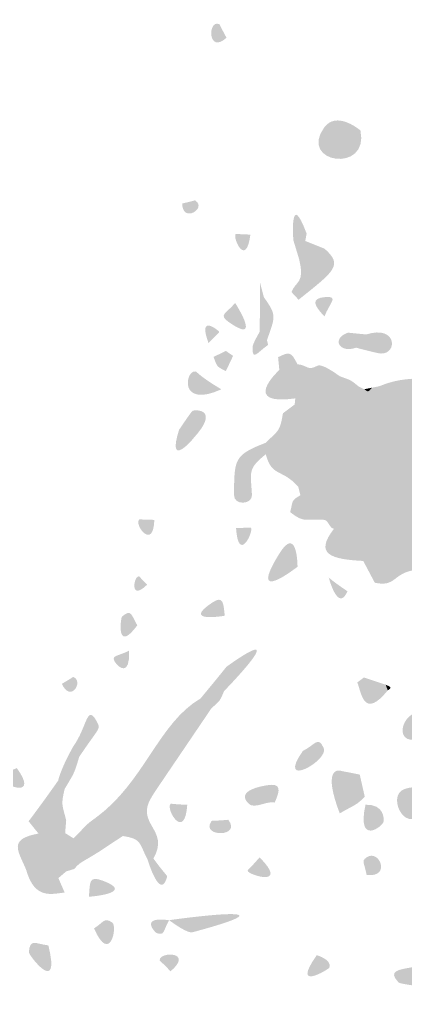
# Model space of a CAD drawing. Header units: millimetres. Extents: x 1296 to 1509, y 27 to 134.
# Drawn here: x 1327.46 to 1335.34, y 61.76 to 81.72 of the extents above; entities that cross this region are included whole.
import ezdxf

# ---------------------------------------------------------------- set-up
doc = ezdxf.new("R2010")
doc.units = ezdxf.units.MM

msp = doc.modelspace()

# ---------------------------------------------------------------- hatches: boundary and pattern name
at = {"true_color": 0x080808, "transparency": 33554687}
h = msp.add_hatch(color=18, dxfattribs=at)
edge = h.paths.add_edge_path(flags=0)
edge.add_spline(control_points=[(1331.686, 81.35), (1331.304, 81.001), (1331.298, 81.721), (1331.532, 81.629), (1331.556, 81.62), (1331.532, 81.629), (1331.686, 81.35)], knot_values=[0, 0, 0, 0, 1, 1, 1, 2, 2, 2, 2], degree=3, periodic=1)
h = msp.add_hatch(color=18, dxfattribs=at)
edge = h.paths.add_edge_path(flags=0)
edge.add_spline(control_points=[(1334.419, 79.457), (1334.607, 78.573), (1333.15, 78.785), (1333.676, 79.514), (1333.925, 79.86), (1334.372, 79.495), (1334.419, 79.457)], knot_values=[0, 0, 0, 0, 1, 1, 1, 2, 2, 2, 2], degree=3, periodic=1)
h = msp.add_hatch(color=18, dxfattribs=at)
edge = h.paths.add_edge_path(flags=0)
edge.add_spline(control_points=[(1333.32, 77.352), (1333.32, 77.352), (1333.051, 77.213), (1333.051, 77.213), (1333.045, 77.237), (1332.974, 78.282), (1333.32, 77.352)], knot_values=[0, 0, 0, 0, 1, 1, 1, 2, 2, 2, 2], degree=3, periodic=1)
h = msp.add_hatch(color=18, dxfattribs=at)
edge = h.paths.add_edge_path(flags=0)
edge.add_spline(control_points=[(1330.782, 77.967), (1331.052, 78.025), (1331.034, 78.037), (1331.052, 78.025), (1331.289, 77.863), (1330.782, 77.557), (1330.782, 77.967)], knot_values=[0, 0, 0, 0, 1, 1, 1, 2, 2, 2, 2], degree=3, periodic=1)
h = msp.add_hatch(color=18, dxfattribs=at)
edge = h.paths.add_edge_path(flags=0)
edge.add_spline(control_points=[(1332.173, 77.331), (1332.086, 76.643), (1331.806, 77.268), (1331.872, 77.345), (1331.872, 77.345), (1332.173, 77.331), (1332.173, 77.331)], knot_values=[0, 0, 0, 0, 1, 1, 1, 2, 2, 2, 2], degree=3, periodic=1)
for points in [[(1333.32, 77.352), (1333.293, 77.201), (1333.17, 76.822), (1333.051, 77.213)], [(1334.165, 75.33), (1334.538, 75.293), (1334.33, 75.023)]]:
    msp.add_hatch(color=18, dxfattribs=at).paths.add_polyline_path(points, flags=0)
h = msp.add_hatch(color=18, dxfattribs=at)
edge = h.paths.add_edge_path(flags=0)
edge.add_spline(control_points=[(1333.293, 77.201), (1333.293, 77.201), (1333.688, 77.043), (1333.688, 77.043), (1333.434, 76.857), (1333.468, 76.842), (1333.17, 76.822), (1333.17, 76.822), (1333.293, 77.201), (1333.293, 77.201)], knot_values=[0, 0, 0, 0, 1, 1, 1, 2, 2, 2, 3, 3, 3, 3], degree=3, periodic=1)
h = msp.add_hatch(color=18, dxfattribs=at)
edge = h.paths.add_edge_path(flags=0)
edge.add_spline(control_points=[(1333.688, 77.043), (1334.069, 76.705), (1333.887, 76.588), (1333.157, 76.002), (1333.157, 76.002), (1333.011, 76.159), (1333.011, 76.159), (1333.098, 76.386), (1333.289, 76.334), (1333.17, 76.822), (1333.468, 76.842), (1333.434, 76.857), (1333.688, 77.043)], knot_values=[0, 0, 0, 0, 1, 1, 1, 2, 2, 2, 3, 3, 3, 4, 4, 4, 4], degree=3, periodic=1)
h = msp.add_hatch(color=18, dxfattribs=at)
edge = h.paths.add_edge_path(flags=0)
edge.add_spline(control_points=[(1347.829, 76.618), (1347.823, 76.001), (1347.755, 75.993), (1347.199, 75.785), (1347.175, 75.801), (1346.252, 76.283), (1346.954, 75.531), (1346.954, 75.531), (1346.834, 75.13), (1346.834, 75.13), (1346.539, 75.137), (1344.849, 75.181), (1343.238, 74.333), (1342.475, 74.108), (1342.488, 74.134), (1341.784, 73.774), (1341.29, 73.68), (1341.258, 73.742), (1340.939, 73.325), (1340.777, 73.173), (1340.796, 73.201), (1340.575, 73.1), (1339.12, 73.233), (1339.1, 73.149), (1339.073, 73.031), (1338.967, 72.583), (1339.111, 72.535), (1338.774, 72.216), (1338.51, 72.234), (1338.53, 72.241), (1338.277, 72.343), (1338.251, 72.846), (1338.349, 72.844), (1338.321, 72.875), (1338.288, 72.913), (1338.229, 72.98), (1337.769, 72.595), (1337.186, 72.41), (1336.665, 71.488), (1336.599, 71.37), (1336.282, 70.66), (1336.259, 70.618), (1335.5, 70.481), (1335.071, 70.403), (1335.145, 70.136), (1334.712, 70.225), (1334.712, 70.225), (1334.476, 70.67), (1334.476, 70.67), (1334.406, 71.216), (1334.465, 71.218), (1334.179, 71.687), (1334.179, 71.687), (1334.216, 72.028), (1334.216, 72.028), (1334.466, 72.933), (1333.981, 72.89), (1333.959, 73.829), (1334.206, 73.627), (1334.184, 73.636), (1334.513, 73.616), (1334.513, 73.616), (1334.795, 74.234), (1334.795, 74.234), (1335.665, 74.602), (1336.056, 74.078), (1336.342, 75.003), (1336.659, 76.032), (1338.563, 73.735), (1339.737, 75.08), (1341.366, 75.896), (1341.501, 75.753), (1341.543, 75.767), (1342.61, 75.665), (1342.727, 76.186), (1342.774, 76.339), (1342.774, 76.339), (1343.056, 76.505), (1343.056, 76.505), (1343.092, 76.51), (1344.612, 76.682), (1343.29, 76.102), (1342.243, 75.643), (1343.972, 75.871), (1344.033, 75.88), (1344.385, 75.824), (1344.366, 75.825), (1344.702, 75.922), (1344.702, 75.922), (1345.043, 76.158), (1345.043, 76.158), (1345.043, 76.158), (1345.193, 76.184), (1345.193, 76.184), (1345.891, 76.582), (1345.903, 76.454), (1346.676, 76.512), (1347.277, 76.453), (1347.246, 76.478), (1347.829, 76.618)], knot_values=[0, 0, 0, 0, 1, 1, 1, 2, 2, 2, 3, 3, 3, 4, 4, 4, 5, 5, 5, 6, 6, 6, 7, 7, 7, 8, 8, 8, 9, 9, 9, 10, 10, 10, 11, 11, 11, 12, 12, 12, 13, 13, 13, 14, 14, 14, 15, 15, 15, 16, 16, 16, 17, 17, 17, 18, 18, 18, 19, 19, 19, 20, 20, 20, 21, 21, 21, 22, 22, 22, 23, 23, 23, 24, 24, 24, 25, 25, 25, 26, 26, 26, 27, 27, 27, 28, 28, 28, 29, 29, 29, 30, 30, 30, 31, 31, 31, 32, 32, 32, 33, 33, 33, 33], degree=3, periodic=1)
h = msp.add_hatch(color=18, dxfattribs=at)
edge = h.paths.add_edge_path(flags=0)
edge.add_spline(control_points=[(1332.37, 76.351), (1332.37, 76.351), (1332.448, 76.054), (1332.448, 76.054), (1332.724, 75.667), (1332.673, 75.654), (1332.511, 75.174), (1332.511, 75.174), (1332.364, 75.35), (1332.364, 75.35), (1332.364, 75.35), (1332.37, 76.351), (1332.37, 76.351)], knot_values=[0, 0, 0, 0, 1, 1, 1, 2, 2, 2, 3, 3, 3, 4, 4, 4, 4], degree=3, periodic=1)
h = msp.add_hatch(color=18, dxfattribs=at)
edge = h.paths.add_edge_path(flags=0)
edge.add_spline(control_points=[(1333.685, 75.66), (1333.469, 75.888), (1333.399, 76.03), (1333.696, 76.056), (1333.996, 76.082), (1333.785, 75.935), (1333.685, 75.66)], knot_values=[0, 0, 0, 0, 1, 1, 1, 2, 2, 2, 2], degree=3, periodic=1)
h = msp.add_hatch(color=18, dxfattribs=at)
edge = h.paths.add_edge_path(flags=0)
edge.add_spline(control_points=[(1331.861, 75.937), (1331.879, 75.909), (1332.425, 75.058), (1331.728, 75.549), (1331.512, 75.701), (1331.687, 75.721), (1331.861, 75.937)], knot_values=[0, 0, 0, 0, 1, 1, 1, 2, 2, 2, 2], degree=3, periodic=1)
h = msp.add_hatch(color=18, dxfattribs=at)
edge = h.paths.add_edge_path(flags=0)
edge.add_spline(control_points=[(1331.32, 75.117), (1331.087, 75.733), (1331.523, 75.373), (1331.533, 75.35), (1331.543, 75.326), (1331.533, 75.35), (1331.32, 75.117)], knot_values=[0, 0, 0, 0, 1, 1, 1, 2, 2, 2, 2], degree=3, periodic=1)
h = msp.add_hatch(color=18, dxfattribs=at)
edge = h.paths.add_edge_path(flags=0)
edge.add_spline(control_points=[(1334.538, 75.293), (1335.169, 75.496), (1335.181, 74.886), (1334.833, 74.904), (1334.759, 74.908), (1334.37, 75.013), (1334.33, 75.023), (1334.33, 75.023), (1334.538, 75.293), (1334.538, 75.293)], knot_values=[0, 0, 0, 0, 1, 1, 1, 2, 2, 2, 3, 3, 3, 3], degree=3, periodic=1)
h = msp.add_hatch(color=18, dxfattribs=at)
edge = h.paths.add_edge_path(flags=0)
edge.add_spline(control_points=[(1332.364, 75.35), (1332.364, 75.35), (1332.511, 75.174), (1332.511, 75.174), (1332.511, 75.174), (1332.535, 75.08), (1332.535, 75.08), (1332.326, 74.939), (1332.213, 74.74), (1332.216, 75.017), (1332.216, 75.046), (1332.217, 75.098), (1332.364, 75.35)], knot_values=[0, 0, 0, 0, 1, 1, 1, 2, 2, 2, 3, 3, 3, 4, 4, 4, 4], degree=3, periodic=1)
h = msp.add_hatch(color=18, dxfattribs=at)
edge = h.paths.add_edge_path(flags=0)
edge.add_spline(control_points=[(1334.165, 75.33), (1334.165, 75.33), (1334.33, 75.023), (1334.33, 75.023), (1333.984, 74.9), (1333.819, 75.211), (1334.165, 75.33)], knot_values=[0, 0, 0, 0, 1, 1, 1, 2, 2, 2, 2], degree=3, periodic=1)
h = msp.add_hatch(color=18, dxfattribs=at)
edge = h.paths.add_edge_path(flags=0)
edge.add_spline(control_points=[(1331.672, 74.957), (1331.672, 74.957), (1331.82, 74.857), (1331.82, 74.857), (1331.82, 74.857), (1331.672, 74.544), (1331.672, 74.544), (1331.475, 74.644), (1331.497, 74.639), (1331.421, 74.835), (1331.421, 74.835), (1331.672, 74.957), (1331.672, 74.957)], knot_values=[0, 0, 0, 0, 1, 1, 1, 2, 2, 2, 3, 3, 3, 4, 4, 4, 4], degree=3, periodic=1)
h = msp.add_hatch(color=18, dxfattribs=at)
edge = h.paths.add_edge_path(flags=0)
edge.add_spline(control_points=[(1332.739, 74.83), (1332.979, 74.951), (1333.008, 74.933), (1333.133, 74.685), (1332.949, 74.569), (1332.976, 74.522), (1332.763, 74.568), (1332.763, 74.568), (1332.739, 74.83), (1332.739, 74.83)], knot_values=[0, 0, 0, 0, 1, 1, 1, 2, 2, 2, 3, 3, 3, 3], degree=3, periodic=1)
h = msp.add_hatch(color=18, dxfattribs=at)
edge = h.paths.add_edge_path(flags=0)
edge.add_spline(control_points=[(1333.133, 74.685), (1333.343, 74.666), (1333.33, 74.547), (1333.53, 74.649), (1333.567, 74.668), (1333.634, 74.702), (1333.999, 74.44), (1333.999, 74.44), (1333.897, 74.283), (1333.897, 74.283), (1333.897, 74.283), (1333.516, 74.147), (1333.516, 74.147), (1333.516, 74.147), (1333.089, 73.988), (1333.089, 73.988), (1331.979, 73.832), (1332.724, 74.531), (1332.763, 74.568), (1332.976, 74.522), (1332.949, 74.569), (1333.133, 74.685)], knot_values=[0, 0, 0, 0, 1, 1, 1, 2, 2, 2, 3, 3, 3, 4, 4, 4, 5, 5, 5, 6, 6, 6, 7, 7, 7, 7], degree=3, periodic=1)
h = msp.add_hatch(color=18, dxfattribs=at)
edge = h.paths.add_edge_path(flags=0)
edge.add_spline(control_points=[(1331.58, 74.173), (1330.707, 73.776), (1330.844, 74.565), (1331.048, 74.538), (1331.099, 74.532), (1331.063, 74.483), (1331.58, 74.173)], knot_values=[0, 0, 0, 0, 1, 1, 1, 2, 2, 2, 2], degree=3, periodic=1)
h = msp.add_hatch(color=18, dxfattribs=at)
edge = h.paths.add_edge_path(flags=0)
edge.add_spline(control_points=[(1333.897, 74.283), (1333.897, 74.283), (1333.959, 73.829), (1333.959, 73.829), (1333.981, 72.89), (1334.466, 72.933), (1334.216, 72.028), (1333.991, 72.273), (1333.947, 72.259), (1334.019, 72.556), (1334.059, 72.72), (1333.989, 72.68), (1333.846, 72.648), (1332.811, 72.416), (1333.94, 71.892), (1334.179, 71.687), (1333.937, 71.309), (1333.895, 71.36), (1333.878, 71.326), (1333.788, 71.334), (1333.767, 71.501), (1333.678, 71.509), (1333.304, 71.542), (1333.29, 71.426), (1332.985, 71.666), (1333.032, 71.749), (1333.042, 71.721), (1333.097, 71.819), (1333.106, 71.834), (1333.097, 71.819), (1333.194, 72.011), (1333.194, 72.011), (1333.15, 72.185), (1333.15, 72.185), (1332.809, 72.566), (1332.617, 72.371), (1332.486, 72.848), (1332.486, 72.848), (1332.481, 73.08), (1332.481, 73.08), (1332.741, 73.334), (1332.776, 73.305), (1332.837, 73.684), (1332.837, 73.684), (1333.077, 73.864), (1333.077, 73.864), (1333.94, 73.371), (1333.539, 74.112), (1333.516, 74.147), (1333.516, 74.147), (1333.897, 74.283), (1333.897, 74.283)], knot_values=[0, 0, 0, 0, 1, 1, 1, 2, 2, 2, 3, 3, 3, 4, 4, 4, 5, 5, 5, 6, 6, 6, 7, 7, 7, 8, 8, 8, 9, 9, 9, 10, 10, 10, 11, 11, 11, 12, 12, 12, 13, 13, 13, 14, 14, 14, 15, 15, 15, 16, 16, 16, 17, 17, 17, 17], degree=3, periodic=1)
h = msp.add_hatch(color=18, dxfattribs=at)
edge = h.paths.add_edge_path(flags=0)
edge.add_spline(control_points=[(1333.999, 74.44), (1334.217, 74.357), (1334.196, 74.385), (1334.383, 74.231), (1334.382, 74.209), (1334.38, 74.228), (1334.513, 73.616), (1334.184, 73.636), (1334.206, 73.627), (1333.959, 73.829), (1333.959, 73.829), (1333.897, 74.283), (1333.897, 74.283), (1333.897, 74.283), (1333.999, 74.44), (1333.999, 74.44)], knot_values=[0, 0, 0, 0, 1, 1, 1, 2, 2, 2, 3, 3, 3, 4, 4, 4, 5, 5, 5, 5], degree=3, periodic=1)
h = msp.add_hatch(color=18, dxfattribs=at)
edge = h.paths.add_edge_path(flags=0)
edge.add_spline(control_points=[(1333.516, 74.147), (1333.539, 74.112), (1333.94, 73.371), (1333.077, 73.864), (1333.077, 73.864), (1333.089, 73.988), (1333.089, 73.988), (1333.089, 73.988), (1333.516, 74.147), (1333.516, 74.147)], knot_values=[0, 0, 0, 0, 1, 1, 1, 2, 2, 2, 3, 3, 3, 3], degree=3, periodic=1)
h = msp.add_hatch(color=18, dxfattribs=at)
edge = h.paths.add_edge_path(flags=0)
edge.add_spline(control_points=[(1334.383, 74.231), (1334.383, 74.231), (1334.496, 74.175), (1334.496, 74.175), (1334.581, 74.118), (1334.577, 74.114), (1334.655, 74.207), (1334.655, 74.207), (1334.795, 74.234), (1334.795, 74.234), (1334.795, 74.234), (1334.513, 73.616), (1334.513, 73.616), (1334.38, 74.228), (1334.382, 74.209), (1334.383, 74.231)], knot_values=[0, 0, 0, 0, 1, 1, 1, 2, 2, 2, 3, 3, 3, 4, 4, 4, 5, 5, 5, 5], degree=3, periodic=1)
h = msp.add_hatch(color=18, dxfattribs=at)
edge = h.paths.add_edge_path(flags=0)
edge.add_spline(control_points=[(1334.496, 74.175), (1334.496, 74.175), (1334.655, 74.207), (1334.655, 74.207), (1334.577, 74.114), (1334.581, 74.118), (1334.496, 74.175)], knot_values=[0, 0, 0, 0, 1, 1, 1, 2, 2, 2, 2], degree=3, periodic=1)
h = msp.add_hatch(color=18, dxfattribs=at)
edge = h.paths.add_edge_path(flags=0)
edge.add_spline(control_points=[(1330.718, 73.348), (1330.739, 73.379), (1330.959, 73.706), (1330.988, 73.731), (1331.021, 73.761), (1331.578, 73.795), (1331.011, 73.175), (1331.011, 73.175), (1330.718, 73.348), (1330.718, 73.348)], knot_values=[0, 0, 0, 0, 1, 1, 1, 2, 2, 2, 3, 3, 3, 3], degree=3, periodic=1)
h = msp.add_hatch(color=18, dxfattribs=at)
edge = h.paths.add_edge_path(flags=0)
edge.add_spline(control_points=[(1330.718, 73.348), (1330.718, 73.348), (1331.011, 73.175), (1331.011, 73.175), (1330.998, 73.151), (1330.46, 72.529), (1330.718, 73.348)], knot_values=[0, 0, 0, 0, 1, 1, 1, 2, 2, 2, 2], degree=3, periodic=1)
h = msp.add_hatch(color=18, dxfattribs=at)
edge = h.paths.add_edge_path(flags=0)
edge.add_spline(control_points=[(1332.481, 73.08), (1332.481, 73.08), (1332.486, 72.848), (1332.486, 72.848), (1332.122, 72.548), (1332.176, 72.513), (1332.205, 72.019), (1332.217, 71.819), (1331.835, 71.794), (1331.838, 72.019), (1331.848, 72.735), (1331.829, 72.831), (1332.481, 73.08)], knot_values=[0, 0, 0, 0, 1, 1, 1, 2, 2, 2, 3, 3, 3, 4, 4, 4, 4], degree=3, periodic=1)
h = msp.add_hatch(color=18, dxfattribs=at)
edge = h.paths.add_edge_path(flags=0)
edge.add_spline(control_points=[(1334.216, 72.028), (1334.216, 72.028), (1334.179, 71.687), (1334.179, 71.687), (1333.94, 71.892), (1332.811, 72.416), (1333.846, 72.648), (1333.989, 72.68), (1334.059, 72.72), (1334.019, 72.556), (1333.947, 72.259), (1333.991, 72.273), (1334.216, 72.028)], knot_values=[0, 0, 0, 0, 1, 1, 1, 2, 2, 2, 3, 3, 3, 4, 4, 4, 4], degree=3, periodic=1)
h = msp.add_hatch(color=18, dxfattribs=at)
edge = h.paths.add_edge_path(flags=0)
edge.add_spline(control_points=[(1333.194, 72.011), (1333.097, 71.819), (1333.106, 71.834), (1333.097, 71.819), (1333.042, 71.721), (1333.032, 71.749), (1332.985, 71.666), (1333.043, 71.9), (1333.002, 71.904), (1333.194, 72.011)], knot_values=[0, 0, 0, 0, 1, 1, 1, 2, 2, 2, 3, 3, 3, 3], degree=3, periodic=1)
h = msp.add_hatch(color=18, dxfattribs=at)
edge = h.paths.add_edge_path(flags=0)
edge.add_spline(control_points=[(1334.179, 71.687), (1334.465, 71.218), (1334.406, 71.216), (1334.476, 70.67), (1333.81, 70.705), (1333.475, 70.808), (1333.878, 71.326), (1333.895, 71.36), (1333.937, 71.309), (1334.179, 71.687)], knot_values=[0, 0, 0, 0, 1, 1, 1, 2, 2, 2, 3, 3, 3, 3], degree=3, periodic=1)
h = msp.add_hatch(color=18, dxfattribs=at)
edge = h.paths.add_edge_path(flags=0)
edge.add_spline(control_points=[(1330.213, 71.509), (1330.194, 70.877), (1329.799, 71.406), (1329.902, 71.511), (1329.919, 71.529), (1329.902, 71.511), (1330.213, 71.509)], knot_values=[0, 0, 0, 0, 1, 1, 1, 2, 2, 2, 2], degree=3, periodic=1)
h = msp.add_hatch(color=18, dxfattribs=at)
edge = h.paths.add_edge_path(flags=0)
edge.add_spline(control_points=[(1331.88, 71.344), (1332.186, 71.344), (1332.17, 71.364), (1332.186, 71.344), (1332.241, 71.276), (1331.929, 70.598), (1331.88, 71.344)], knot_values=[0, 0, 0, 0, 1, 1, 1, 2, 2, 2, 2], degree=3, periodic=1)
h = msp.add_hatch(color=18, dxfattribs=at)
edge = h.paths.add_edge_path(flags=0)
edge.add_spline(control_points=[(1333.135, 70.553), (1333.107, 70.529), (1332.094, 69.744), (1332.761, 70.817), (1333.128, 71.409), (1333.134, 70.59), (1333.135, 70.553)], knot_values=[0, 0, 0, 0, 1, 1, 1, 2, 2, 2, 2], degree=3, periodic=1)
h = msp.add_hatch(color=18, dxfattribs=at)
edge = h.paths.add_edge_path(flags=0)
edge.add_spline(control_points=[(1330.066, 70.187), (1329.708, 69.831), (1329.789, 70.355), (1329.894, 70.356), (1329.913, 70.357), (1329.894, 70.356), (1330.066, 70.187)], knot_values=[0, 0, 0, 0, 1, 1, 1, 2, 2, 2, 2], degree=3, periodic=1)
h = msp.add_hatch(color=18, dxfattribs=at)
edge = h.paths.add_edge_path(flags=0)
edge.add_spline(control_points=[(1333.773, 70.327), (1334.147, 70.035), (1334.163, 70.069), (1334.147, 70.035), (1333.962, 69.635), (1333.783, 70.29), (1333.773, 70.327)], knot_values=[0, 0, 0, 0, 1, 1, 1, 2, 2, 2, 2], degree=3, periodic=1)
h = msp.add_hatch(color=18, dxfattribs=at)
edge = h.paths.add_edge_path(flags=0)
edge.add_spline(control_points=[(1331.65, 69.552), (1331.621, 69.547), (1330.765, 69.402), (1331.393, 69.819), (1331.62, 69.969), (1331.621, 69.823), (1331.65, 69.552)], knot_values=[0, 0, 0, 0, 1, 1, 1, 2, 2, 2, 2], degree=3, periodic=1)
h = msp.add_hatch(color=18, dxfattribs=at)
edge = h.paths.add_edge_path(flags=0)
edge.add_spline(control_points=[(1329.865, 69.356), (1329.424, 68.759), (1329.529, 69.515), (1329.553, 69.535), (1329.745, 69.696), (1329.738, 69.578), (1329.865, 69.356)], knot_values=[0, 0, 0, 0, 1, 1, 1, 2, 2, 2, 2], degree=3, periodic=1)
h = msp.add_hatch(color=18, dxfattribs=at)
edge = h.paths.add_edge_path(flags=0)
edge.add_spline(control_points=[(1331.347, 68.095), (1331.676, 68.492), (1331.666, 68.498), (1331.703, 68.524), (1333.079, 69.498), (1331.665, 68.044), (1331.637, 68.015), (1331.584, 68.058), (1331.596, 68.042), (1331.347, 68.095)], knot_values=[0, 0, 0, 0, 1, 1, 1, 2, 2, 2, 3, 3, 3, 3], degree=3, periodic=1)
h = msp.add_hatch(color=18, dxfattribs=at)
edge = h.paths.add_edge_path(flags=0)
edge.add_spline(control_points=[(1329.699, 68.839), (1329.718, 68.276), (1329.466, 68.536), (1329.446, 68.559), (1329.285, 68.755), (1329.453, 68.712), (1329.699, 68.839)], knot_values=[0, 0, 0, 0, 1, 1, 1, 2, 2, 2, 2], degree=3, periodic=1)
h = msp.add_hatch(color=18, dxfattribs=at)
edge = h.paths.add_edge_path(flags=0)
edge.add_spline(control_points=[(1328.326, 68.163), (1328.566, 68.299), (1328.546, 68.308), (1328.566, 68.299), (1328.775, 68.206), (1328.502, 67.767), (1328.326, 68.163)], knot_values=[0, 0, 0, 0, 1, 1, 1, 2, 2, 2, 2], degree=3, periodic=1)
h = msp.add_hatch(color=18, dxfattribs=at)
edge = h.paths.add_edge_path(flags=0)
edge.add_spline(control_points=[(1334.489, 68.292), (1334.489, 68.292), (1334.934, 68.144), (1334.934, 68.144), (1334.934, 68.144), (1334.976, 68.028), (1334.976, 68.028), (1334.485, 67.425), (1334.44, 67.978), (1334.355, 68.19), (1334.355, 68.19), (1334.489, 68.292), (1334.489, 68.292)], knot_values=[0, 0, 0, 0, 1, 1, 1, 2, 2, 2, 3, 3, 3, 4, 4, 4, 4], degree=3, periodic=1)
h = msp.add_hatch(color=18, dxfattribs=at)
edge = h.paths.add_edge_path(flags=0)
edge.add_spline(control_points=[(1331.347, 68.095), (1331.596, 68.042), (1331.584, 68.058), (1331.637, 68.015), (1331.548, 67.81), (1331.561, 67.822), (1331.38, 67.666), (1331.38, 67.666), (1331.156, 67.863), (1331.156, 67.863), (1331.156, 67.863), (1331.347, 68.095), (1331.347, 68.095)], knot_values=[0, 0, 0, 0, 1, 1, 1, 2, 2, 2, 3, 3, 3, 4, 4, 4, 4], degree=3, periodic=1)
h = msp.add_hatch(color=18, dxfattribs=at)
edge = h.paths.add_edge_path(flags=0)
edge.add_spline(control_points=[(1334.934, 68.144), (1335.042, 68.097), (1335.068, 68.087), (1334.976, 68.028), (1334.976, 68.028), (1334.934, 68.144), (1334.934, 68.144)], knot_values=[0, 0, 0, 0, 1, 1, 1, 2, 2, 2, 2], degree=3, periodic=1)
h = msp.add_hatch(color=18, dxfattribs=at)
edge = h.paths.add_edge_path(flags=0)
edge.add_spline(control_points=[(1328.557, 66.882), (1328.852, 67.289), (1328.833, 67.804), (1329.058, 67.355), (1329.121, 67.231), (1329.055, 67.237), (1328.679, 66.67), (1328.679, 66.67), (1328.557, 66.882), (1328.557, 66.882)], knot_values=[0, 0, 0, 0, 1, 1, 1, 2, 2, 2, 3, 3, 3, 3], degree=3, periodic=1)
h = msp.add_hatch(color=18, dxfattribs=at)
edge = h.paths.add_edge_path(flags=0)
edge.add_spline(control_points=[(1331.156, 67.863), (1331.156, 67.863), (1331.38, 67.666), (1331.38, 67.666), (1330.26, 66.011), (1330.266, 66.024), (1330.165, 65.865), (1329.798, 65.29), (1330.544, 65.2), (1330.193, 64.597), (1330.193, 64.597), (1330.075, 64.575), (1330.075, 64.575), (1329.897, 64.919), (1329.956, 64.997), (1329.572, 65.056), (1329.523, 65.078), (1329.564, 65.128), (1329.008, 65.421), (1330.016, 66.154), (1330.291, 67.361), (1331.156, 67.863)], knot_values=[0, 0, 0, 0, 1, 1, 1, 2, 2, 2, 3, 3, 3, 4, 4, 4, 5, 5, 5, 6, 6, 6, 7, 7, 7, 7], degree=3, periodic=1)
h = msp.add_hatch(color=18, dxfattribs=at)
edge = h.paths.add_edge_path(flags=0)
edge.add_spline(control_points=[(1335.763, 67.078), (1335.011, 66.783), (1335.26, 67.644), (1335.662, 67.575), (1336.011, 67.515), (1335.887, 67.389), (1335.763, 67.078)], knot_values=[0, 0, 0, 0, 1, 1, 1, 2, 2, 2, 2], degree=3, periodic=1)
h = msp.add_hatch(color=18, dxfattribs=at)
edge = h.paths.add_edge_path(flags=0)
edge.add_spline(control_points=[(1333.243, 66.792), (1333.504, 66.922), (1333.55, 67.104), (1333.669, 66.852), (1333.788, 66.601), (1332.683, 65.987), (1333.243, 66.792)], knot_values=[0, 0, 0, 0, 1, 1, 1, 2, 2, 2, 2], degree=3, periodic=1)
h = msp.add_hatch(color=18, dxfattribs=at)
edge = h.paths.add_edge_path(flags=0)
edge.add_spline(control_points=[(1328.557, 66.882), (1328.557, 66.882), (1328.679, 66.67), (1328.679, 66.67), (1328.572, 66.299), (1328.566, 66.329), (1328.383, 66.016), (1328.383, 66.016), (1328.25, 66.186), (1328.25, 66.186), (1328.265, 66.245), (1328.319, 66.456), (1328.557, 66.882)], knot_values=[0, 0, 0, 0, 1, 1, 1, 2, 2, 2, 3, 3, 3, 4, 4, 4, 4], degree=3, periodic=1)
h = msp.add_hatch(color=18, dxfattribs=at)
edge = h.paths.add_edge_path(flags=0)
edge.add_spline(control_points=[(1327.408, 66.441), (1327.852, 65.827), (1327.179, 66.071), (1327.141, 66.196), (1327.074, 66.412), (1327.191, 66.34), (1327.408, 66.441)], knot_values=[0, 0, 0, 0, 1, 1, 1, 2, 2, 2, 2], degree=3, periodic=1)
h = msp.add_hatch(color=18, dxfattribs=at)
edge = h.paths.add_edge_path(flags=0)
edge.add_spline(control_points=[(1334.404, 66.31), (1334.404, 66.31), (1334.507, 65.857), (1334.507, 65.857), (1334.328, 65.676), (1334.322, 65.706), (1333.996, 65.518), (1333.649, 66.426), (1333.951, 66.406), (1334.017, 66.387), (1334.048, 66.378), (1334.017, 66.387), (1334.404, 66.31)], knot_values=[0, 0, 0, 0, 1, 1, 1, 2, 2, 2, 3, 3, 3, 4, 4, 4, 4], degree=3, periodic=1)
h = msp.add_hatch(color=18, dxfattribs=at)
edge = h.paths.add_edge_path(flags=0)
edge.add_spline(control_points=[(1328.25, 66.186), (1328.25, 66.186), (1328.383, 66.016), (1328.383, 66.016), (1328.305, 65.69), (1328.332, 65.71), (1328.414, 65.373), (1328.414, 65.373), (1328.393, 65.115), (1328.393, 65.115), (1328.393, 65.115), (1327.849, 65.106), (1327.849, 65.106), (1327.849, 65.106), (1327.647, 65.357), (1327.647, 65.357), (1327.909, 65.701), (1328.203, 66.119), (1328.25, 66.186)], knot_values=[0, 0, 0, 0, 1, 1, 1, 2, 2, 2, 3, 3, 3, 4, 4, 4, 5, 5, 5, 6, 6, 6, 6], degree=3, periodic=1)
h = msp.add_hatch(color=18, dxfattribs=at)
edge = h.paths.add_edge_path(flags=0)
edge.add_spline(control_points=[(1332.669, 65.739), (1332.513, 65.77), (1332.351, 65.65), (1332.195, 65.681), (1332.155, 65.689), (1331.774, 65.969), (1332.508, 66.091), (1332.797, 66.139), (1332.791, 66.009), (1332.669, 65.739)], knot_values=[0, 0, 0, 0, 1, 1, 1, 2, 2, 2, 3, 3, 3, 3], degree=3, periodic=1)
h = msp.add_hatch(color=18, dxfattribs=at)
edge = h.paths.add_edge_path(flags=0)
edge.add_spline(control_points=[(1335.728, 65.692), (1335.42, 64.936), (1334.901, 65.882), (1335.326, 66.017), (1335.629, 66.113), (1335.602, 65.998), (1335.728, 65.692)], knot_values=[0, 0, 0, 0, 1, 1, 1, 2, 2, 2, 2], degree=3, periodic=1)
h = msp.add_hatch(color=18, dxfattribs=at)
edge = h.paths.add_edge_path(flags=0)
edge.add_spline(control_points=[(1330.885, 65.693), (1330.833, 64.946), (1330.451, 65.592), (1330.539, 65.705), (1330.556, 65.727), (1330.539, 65.705), (1330.885, 65.693)], knot_values=[0, 0, 0, 0, 1, 1, 1, 2, 2, 2, 2], degree=3, periodic=1)
h = msp.add_hatch(color=18, dxfattribs=at)
edge = h.paths.add_edge_path(flags=0)
edge.add_spline(control_points=[(1334.522, 65.695), (1334.914, 65.705), (1334.895, 65.398), (1334.892, 65.357), (1334.886, 65.254), (1334.334, 64.841), (1334.522, 65.695)], knot_values=[0, 0, 0, 0, 1, 1, 1, 2, 2, 2, 2], degree=3, periodic=1)
h = msp.add_hatch(color=18, dxfattribs=at)
edge = h.paths.add_edge_path(flags=0)
edge.add_spline(control_points=[(1329.008, 65.421), (1329.564, 65.128), (1329.523, 65.078), (1329.572, 65.056), (1329.32, 64.892), (1329.344, 64.908), (1329.08, 64.732), (1328.709, 64.502), (1328.702, 64.526), (1328.578, 64.383), (1328.578, 64.383), (1328.414, 64.333), (1328.414, 64.333), (1328.414, 64.333), (1328.255, 64.197), (1328.255, 64.197), (1328.213, 64.222), (1327.941, 64.388), (1327.746, 64.531), (1327.844, 64.556), (1327.842, 64.743), (1327.94, 64.767), (1328.137, 64.817), (1328.562, 64.203), (1328.565, 65.008), (1328.839, 65.285), (1328.809, 65.281), (1329.008, 65.421)], knot_values=[0, 0, 0, 0, 1, 1, 1, 2, 2, 2, 3, 3, 3, 4, 4, 4, 5, 5, 5, 6, 6, 6, 7, 7, 7, 8, 8, 8, 9, 9, 9, 9], degree=3, periodic=1)
h = msp.add_hatch(color=18, dxfattribs=at)
edge = h.paths.add_edge_path(flags=0)
edge.add_spline(control_points=[(1331.722, 65.387), (1332.003, 65.024), (1331.15, 65.032), (1331.376, 65.356), (1331.392, 65.379), (1331.376, 65.356), (1331.722, 65.387)], knot_values=[0, 0, 0, 0, 1, 1, 1, 2, 2, 2, 2], degree=3, periodic=1)
h = msp.add_hatch(color=18, dxfattribs=at)
edge = h.paths.add_edge_path(flags=0)
edge.add_spline(control_points=[(1328.393, 65.115), (1328.393, 65.115), (1328.565, 65.008), (1328.565, 65.008), (1328.562, 64.203), (1328.137, 64.817), (1327.94, 64.767), (1327.842, 64.743), (1327.844, 64.556), (1327.746, 64.531), (1327.746, 64.531), (1327.6, 64.359), (1327.6, 64.359), (1327.441, 64.752), (1327.215, 64.991), (1327.849, 65.106), (1327.849, 65.106), (1328.393, 65.115), (1328.393, 65.115)], knot_values=[0, 0, 0, 0, 1, 1, 1, 2, 2, 2, 3, 3, 3, 4, 4, 4, 5, 5, 5, 6, 6, 6, 6], degree=3, periodic=1)
h = msp.add_hatch(color=18, dxfattribs=at)
edge = h.paths.add_edge_path(flags=0)
edge.add_spline(control_points=[(1334.545, 64.262), (1334.492, 64.534), (1334.434, 64.538), (1334.54, 64.616), (1334.8, 64.808), (1335.058, 64.197), (1334.545, 64.262)], knot_values=[0, 0, 0, 0, 1, 1, 1, 2, 2, 2, 2], degree=3, periodic=1)
h = msp.add_hatch(color=18, dxfattribs=at)
edge = h.paths.add_edge_path(flags=0)
edge.add_spline(control_points=[(1327.746, 64.531), (1327.941, 64.388), (1328.213, 64.222), (1328.255, 64.197), (1328.255, 64.197), (1328.383, 63.901), (1328.383, 63.901), (1328.126, 63.878), (1327.772, 63.747), (1327.6, 64.359), (1327.6, 64.359), (1327.746, 64.531), (1327.746, 64.531)], knot_values=[0, 0, 0, 0, 1, 1, 1, 2, 2, 2, 3, 3, 3, 4, 4, 4, 4], degree=3, periodic=1)
h = msp.add_hatch(color=18, dxfattribs=at)
edge = h.paths.add_edge_path(flags=0)
edge.add_spline(control_points=[(1330.075, 64.575), (1330.075, 64.575), (1330.193, 64.597), (1330.193, 64.597), (1330.451, 64.245), (1330.482, 64.254), (1330.472, 64.217), (1330.332, 63.73), (1330.088, 64.534), (1330.075, 64.575)], knot_values=[0, 0, 0, 0, 1, 1, 1, 2, 2, 2, 3, 3, 3, 3], degree=3, periodic=1)
h = msp.add_hatch(color=18, dxfattribs=at)
edge = h.paths.add_edge_path(flags=0)
edge.add_spline(control_points=[(1332.361, 64.62), (1332.977, 63.998), (1332.127, 64.262), (1332.12, 64.343), (1332.118, 64.373), (1332.12, 64.343), (1332.361, 64.62)], knot_values=[0, 0, 0, 0, 1, 1, 1, 2, 2, 2, 2], degree=3, periodic=1)
h = msp.add_hatch(color=18, dxfattribs=at)
edge = h.paths.add_edge_path(flags=0)
edge.add_spline(control_points=[(1328.879, 63.816), (1328.9, 64.124), (1328.88, 64.248), (1329.158, 64.145), (1329.842, 63.891), (1328.914, 63.818), (1328.879, 63.816)], knot_values=[0, 0, 0, 0, 1, 1, 1, 2, 2, 2, 2], degree=3, periodic=1)
h = msp.add_hatch(color=18, dxfattribs=at)
edge = h.paths.add_edge_path(flags=0)
edge.add_spline(control_points=[(1330.514, 63.337), (1330.557, 63.347), (1333.364, 63.732), (1331.007, 63.095), (1330.965, 63.084), (1330.891, 63.064), (1330.514, 63.337)], knot_values=[0, 0, 0, 0, 1, 1, 1, 2, 2, 2, 2], degree=3, periodic=1)
h = msp.add_hatch(color=18, dxfattribs=at)
edge = h.paths.add_edge_path(flags=0)
edge.add_spline(control_points=[(1328.983, 63.17), (1329.187, 63.3), (1329.185, 63.399), (1329.352, 63.292), (1329.469, 63.216), (1329.309, 62.418), (1328.983, 63.17)], knot_values=[0, 0, 0, 0, 1, 1, 1, 2, 2, 2, 2], degree=3, periodic=1)
h = msp.add_hatch(color=18, dxfattribs=at)
edge = h.paths.add_edge_path(flags=0)
edge.add_spline(control_points=[(1330.514, 63.337), (1330.384, 63.106), (1330.427, 63.019), (1330.26, 63.074), (1330.233, 63.083), (1329.899, 63.423), (1330.514, 63.337)], knot_values=[0, 0, 0, 0, 1, 1, 1, 2, 2, 2, 2], degree=3, periodic=1)
h = msp.add_hatch(color=18, dxfattribs=at)
edge = h.paths.add_edge_path(flags=0)
edge.add_spline(control_points=[(1328.051, 62.823), (1328.309, 61.761), (1327.646, 62.627), (1327.652, 62.685), (1327.68, 62.973), (1327.774, 62.856), (1328.051, 62.823)], knot_values=[0, 0, 0, 0, 1, 1, 1, 2, 2, 2, 2], degree=3, periodic=1)
h = msp.add_hatch(color=18, dxfattribs=at)
edge = h.paths.add_edge_path(flags=0)
edge.add_spline(control_points=[(1330.544, 62.294), (1330.323, 62.526), (1330.323, 62.5), (1330.323, 62.526), (1330.324, 62.697), (1331.024, 62.703), (1330.544, 62.294)], knot_values=[0, 0, 0, 0, 1, 1, 1, 2, 2, 2, 2], degree=3, periodic=1)
h = msp.add_hatch(color=18, dxfattribs=at)
edge = h.paths.add_edge_path(flags=0)
edge.add_spline(control_points=[(1333.526, 62.623), (1333.554, 62.615), (1333.839, 62.529), (1333.785, 62.368), (1333.776, 62.341), (1332.987, 61.853), (1333.526, 62.623)], knot_values=[0, 0, 0, 0, 1, 1, 1, 2, 2, 2, 2], degree=3, periodic=1)
h = msp.add_hatch(color=18, dxfattribs=at)
edge = h.paths.add_edge_path(flags=0)
edge.add_spline(control_points=[(1335.49, 62.38), (1336.763, 61.787), (1335.237, 62.023), (1335.198, 62.065), (1334.976, 62.304), (1335.172, 62.322), (1335.49, 62.38)], knot_values=[0, 0, 0, 0, 1, 1, 1, 2, 2, 2, 2], degree=3, periodic=1)

doc.saveas('drawing.dxf')
